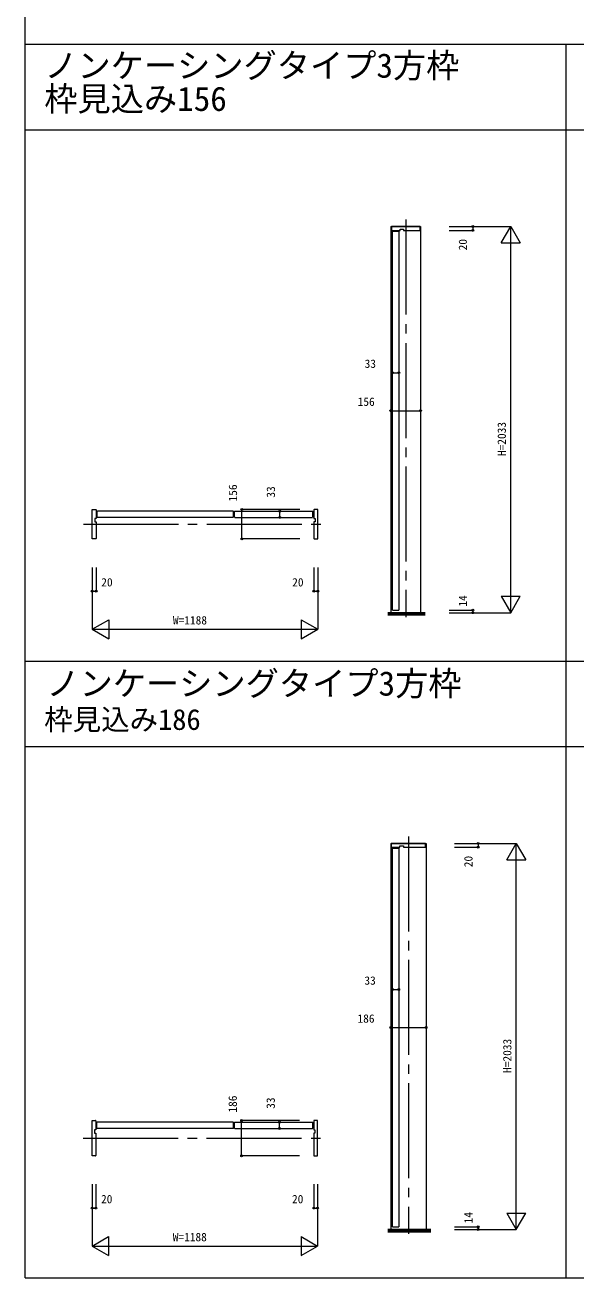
# Model space of a CAD drawing. Units: millimetres, scale not verified. Extents: x -14341 to 14341, y -10000 to 10000.
# Drawn here: x -14341 to -11438, y -10000 to -3404 of the extents above; entities that cross this region are included whole.
import ezdxf
from ezdxf.enums import TextEntityAlignment as Align

# ---------------------------------------------------------------- set-up
doc = ezdxf.new("R2010")
doc.units = ezdxf.units.MM
doc.header["$LTSCALE"] = 50
doc.linetypes.add('USER1', pattern=[13, 10, -1, 1, -1])
doc.layers.add('0-0_0', color=7, linetype='Continuous')
for name, color, linetype, lineweight in [('0-1_YKK_F1', 7, 'Continuous', 18), ('0-3_YKK_N1', 2, 'Continuous', 18), ('0-4_YKK_B1', 4, 'Continuous', 18), ('0-5_YKK_Z1', 7, 'Continuous', 18)]:
    doc.layers.add(name, color=color, linetype=linetype, lineweight=lineweight)
doc.styles.add('ＭＳ ゴシック', font='')
doc.styles.get('ＭＳ ゴシック').set_extended_font_data('MS Gothic')

msp = doc.modelspace()

# ---------------------------------------------------------------- linework, layer by layer
at = {"layer": '0-1_YKK_F1'}
for p, q in [((-14340.01, -10000), (-14340.01, 10000)), ((-14340.01, -3505), (14159.99, -3505)), ((-11490.01, -10000), (-11490.01, -3505)), ((-14340.01, -3955), (14159.99, -3955)), ((-14340.01, -6752.5), (8459.99, -6752.5)), ((-14340.01, -7202.5), (8459.99, -7202.5)), ((-14341.01, -10000), (-14340.01, -10000)), ((-14341.01, -10000), (-14340.01, -10000)), ((-14340.01, -10000), (14341.01, -10000))]:
    msp.add_line(p, q, dxfattribs=at)
at = {"layer": '0-3_YKK_N1'}
for p, q in [((-12107.01, -4464.51), (-11782.01, -4464.51)), ((-12107.01, -4484.51), (-11982.01, -4484.51)), ((-11982.01, -4464.51), (-11982.01, -4484.51)), ((-11832.01, -4551.12), (-11782.01, -4464.51)), ((-11782.01, -6497.51), (-11782.01, -4464.51)), ((-11782.01, -4464.51), (-11732.01, -4551.12)), ((-11832.01, -4551.12), (-11732.01, -4551.12)), ((-12404.01, -5233.89), (-12371.01, -5233.89)), ((-12413.01, -5433.89), (-12257.01, -5433.89)), ((-13198.69, -6109.51), (-13198.69, -5953.51)), ((-12893.69, -5953.51), (-13198.69, -5953.51)), ((-12998.69, -5995.51), (-12998.69, -5962.51)), ((-12893.69, -6109.51), (-13198.69, -6109.51)), ((-13986.69, -6259.51), (-13986.69, -6584.51)), ((-13966.69, -6259.51), (-13966.69, -6384.51)), ((-12798.69, -6259.51), (-12798.69, -6584.51)), ((-13986.69, -6384.51), (-13966.69, -6384.51)), ((-11832.01, -6410.91), (-11732.01, -6410.91)), ((-11832.01, -6410.91), (-11782.01, -6497.51)), ((-11782.01, -6497.51), (-11732.01, -6410.91)), ((-12107.01, -6483.51), (-11982.01, -6483.51)), ((-12107.01, -6497.51), (-11782.01, -6497.51)), ((-11982.01, -6483.51), (-11982.01, -6497.51)), ((-13986.69, -6584.51), (-13900.09, -6534.51)), ((-13986.69, -6584.51), (-12798.69, -6584.51)), ((-13986.69, -6584.51), (-13900.09, -6634.51)), ((-13900.09, -6534.51), (-13900.09, -6634.51)), ((-12885.29, -6534.51), (-12885.29, -6634.51)), ((-12885.29, -6534.51), (-12798.69, -6584.51)), ((-12885.29, -6634.51), (-12798.69, -6584.51)), ((-12078.01, -7712.01), (-11753.01, -7712.01)), ((-11953.01, -7712.01), (-11953.01, -7732.01)), ((-11803.01, -7798.62), (-11753.01, -7712.01)), ((-11753.01, -9745.01), (-11753.01, -7712.01)), ((-11753.01, -7712.01), (-11703.01, -7798.62)), ((-12078.01, -7732.01), (-11953.01, -7732.01)), ((-11803.01, -7798.62), (-11703.01, -7798.62)), ((-12405.01, -8481.39), (-12372.01, -8481.39)), ((-12414.01, -8681.39), (-12228.01, -8681.39)), ((-13199.69, -9357.01), (-13199.69, -9171.01)), ((-12894.69, -9171.01), (-13199.69, -9171.01)), ((-12999.69, -9213.01), (-12999.69, -9180.01)), ((-12894.69, -9357.01), (-13199.69, -9357.01)), ((-13987.69, -9507.01), (-13987.69, -9832.01)), ((-13967.69, -9507.01), (-13967.69, -9632.01)), ((-12799.69, -9507.01), (-12799.69, -9832.01)), ((-13987.69, -9632.01), (-13967.69, -9632.01)), ((-11803.01, -9658.41), (-11703.01, -9658.41)), ((-11803.01, -9658.41), (-11753.01, -9745.01)), ((-11753.01, -9745.01), (-11703.01, -9658.41)), ((-12078.01, -9731.01), (-11953.01, -9731.01)), ((-12078.01, -9745.01), (-11753.01, -9745.01)), ((-11953.01, -9731.01), (-11953.01, -9745.01)), ((-13987.69, -9832.01), (-13901.09, -9782.01)), ((-13901.09, -9782.01), (-13901.09, -9882.01)), ((-12886.29, -9782.01), (-12886.29, -9882.01)), ((-12886.29, -9782.01), (-12799.69, -9832.01)), ((-13987.69, -9832.01), (-12799.69, -9832.01)), ((-13987.69, -9832.01), (-13901.09, -9882.01)), ((-12886.29, -9882.01), (-12799.69, -9832.01))]:
    msp.add_line(p, q, dxfattribs=at)
for points in [[(-12818.69, -6259.51), (-12818.69, -6384.51), (-12798.69, -6384.51)], [(-12819.69, -9507.01), (-12819.69, -9632.01), (-12799.69, -9632.01)]]:
    msp.add_lwpolyline(points, dxfattribs=at)
for centre in [(-11982.01, -4464.51), (-11982.01, -4484.51), (-12404.01, -5233.89), (-12371.01, -5233.89), (-12413.01, -5433.89), (-12257.01, -5433.89), (-13198.69, -5953.51), (-12998.69, -5962.51), (-12998.69, -5995.51), (-13198.69, -6109.51), (-13986.69, -6384.51), (-13966.69, -6384.51), (-12818.69, -6384.51), (-12798.69, -6384.51), (-11982.01, -6483.51), (-11982.01, -6497.51), (-11953.01, -7712.01), (-11953.01, -7732.01), (-12405.01, -8481.39), (-12372.01, -8481.39), (-12414.01, -8681.39), (-12228.01, -8681.39), (-13199.69, -9171.01), (-12999.69, -9180.01), (-12999.69, -9213.01), (-13199.69, -9357.01), (-13987.69, -9632.01), (-13967.69, -9632.01), (-12819.69, -9632.01), (-12799.69, -9632.01), (-11953.01, -9731.01), (-11953.01, -9745.01)]:
    msp.add_circle(centre, 5, dxfattribs=at)
at = {"layer": '0-4_YKK_B1'}
for p, q in [((-12413.01, -4464.51), (-12413.01, -6497.51)), ((-12413.01, -4464.51), (-12257.01, -4464.51)), ((-12346.51, -4484.51), (-12261.51, -4484.51)), ((-12259.51, -4464.51), (-12257.01, -4464.51)), ((-12257.01, -4464.51), (-12257.01, -6497.51)), ((-13961.69, -5964.51), (-13959.69, -5962.51)), ((-13961.69, -5993.51), (-13961.69, -5964.51)), ((-13961.69, -5993.51), (-13959.69, -5995.51)), ((-13241.69, -5964.51), (-13243.69, -5962.51)), ((-13241.69, -5993.51), (-13243.69, -5995.51)), ((-13241.69, -5993.51), (-13241.69, -5964.51)), ((-13236.69, -5964.51), (-13234.69, -5962.51)), ((-13236.69, -5993.51), (-13236.69, -5964.51)), ((-13236.69, -5993.51), (-13234.69, -5995.51)), ((-12823.69, -5964.51), (-12825.69, -5962.51)), ((-12823.69, -5993.51), (-12825.69, -5995.51)), ((-12823.69, -5993.51), (-12823.69, -5964.51)), ((-13966.69, -6020.01), (-13966.69, -6107.51)), ((-12818.69, -6020.01), (-12818.69, -6107.51)), ((-12818.69, -6020.01), (-12818.69, -6107.51)), ((-12413.01, -6497.51), (-12257.01, -6497.51)), ((-12404.01, -6483.51), (-12371.01, -6483.51)), ((-12414.01, -7712.01), (-12414.01, -9745.01)), ((-12414.01, -7712.01), (-12228.01, -7712.01)), ((-12228.01, -7712.01), (-12228.01, -9745.01)), ((-12347.51, -7732.01), (-12232.51, -7732.01)), ((-13962.69, -9182.01), (-13960.69, -9180.01)), ((-13962.69, -9211.01), (-13962.69, -9182.01)), ((-13962.69, -9211.01), (-13960.69, -9213.01)), ((-13242.69, -9182.01), (-13244.69, -9180.01)), ((-13242.69, -9211.01), (-13244.69, -9213.01)), ((-13242.69, -9211.01), (-13242.69, -9182.01)), ((-13237.69, -9182.01), (-13235.69, -9180.01)), ((-13237.69, -9211.01), (-13237.69, -9182.01)), ((-13237.69, -9211.01), (-13235.69, -9213.01)), ((-12824.69, -9182.01), (-12826.69, -9180.01)), ((-12824.69, -9211.01), (-12826.69, -9213.01)), ((-12824.69, -9211.01), (-12824.69, -9182.01)), ((-13967.69, -9237.51), (-13967.69, -9355.01)), ((-12819.69, -9237.51), (-12819.69, -9355.01)), ((-12414.01, -9745.01), (-12228.01, -9745.01)), ((-12405.01, -9731.01), (-12372.01, -9731.01))]:
    msp.add_line(p, q, dxfattribs=at)
for points in [[(-12259.51, -4482.51), (-12259.51, -4464.51), (-12410.51, -4464.51), (-12410.51, -4482.51)], [(-12408.51, -4484.51), (-12364.51, -4484.51), (-12364.51, -4478.01), (-12346.51, -4478.01), (-12346.51, -4484.51)], [(-12404.01, -6483.51), (-12404.01, -4489.51), (-12371.01, -4489.51), (-12371.01, -6483.51)], [(-13968.69, -6109.51), (-13986.69, -6109.51), (-13986.69, -5953.51), (-13968.69, -5953.51)], [(-13966.69, -5955.51), (-13966.69, -6002.01), (-13973.19, -6002.01), (-13973.19, -6020.01), (-13966.69, -6020.01)], [(-13243.69, -5962.51), (-13866.39, -5962.51), (-13959.69, -5962.51)], [(-13243.69, -5995.51), (-13866.39, -5995.51), (-13959.69, -5995.51)], [(-13234.69, -5962.51), (-12887.5, -5962.51), (-12825.69, -5962.51)], [(-13234.69, -5995.51), (-12887.5, -5995.51), (-12825.69, -5995.51)], [(-12818.69, -5955.51), (-12818.69, -6002.01), (-12812.19, -6002.01), (-12812.19, -6020.01), (-12818.69, -6020.01)], [(-12816.69, -6109.51), (-12798.69, -6109.51), (-12798.69, -5953.51), (-12816.69, -5953.51)], [(-12230.51, -7730.01), (-12230.51, -7712.01), (-12411.51, -7712.01), (-12411.51, -7730.01)], [(-12409.51, -7732.01), (-12365.51, -7732.01), (-12365.51, -7725.51), (-12347.51, -7725.51), (-12347.51, -7732.01)], [(-12405.01, -9731.01), (-12405.01, -7737.01), (-12372.01, -7737.01), (-12372.01, -9731.01)], [(-13969.69, -9357.01), (-13987.69, -9357.01), (-13987.69, -9171.01), (-13969.69, -9171.01)], [(-13967.69, -9173.01), (-13967.69, -9219.51), (-13974.19, -9219.51), (-13974.19, -9237.51), (-13967.69, -9237.51)], [(-13244.69, -9180.01), (-13867.39, -9180.01), (-13960.69, -9180.01)], [(-13244.69, -9213.01), (-13867.39, -9213.01), (-13960.69, -9213.01)], [(-13235.69, -9180.01), (-12888.5, -9180.01), (-12826.69, -9180.01)], [(-13235.69, -9213.01), (-12888.5, -9213.01), (-12826.69, -9213.01)], [(-12819.69, -9173.01), (-12819.69, -9219.51), (-12813.19, -9219.51), (-12813.19, -9237.51), (-12819.69, -9237.51)], [(-12817.69, -9357.01), (-12799.69, -9357.01), (-12799.69, -9171.01), (-12817.69, -9171.01)]]:
    msp.add_lwpolyline(points, dxfattribs=at)
for centre, start, end in [((-12408.51, -4482.51), 180, 270), ((-12261.51, -4482.51), 270, 0), ((-13968.69, -5955.51), 0, 90), ((-12816.69, -5955.51), 90, 180), ((-13968.69, -6107.51), 270, 0), ((-12816.69, -6107.51), 180, 270), ((-12409.51, -7730.01), 180, 270), ((-12232.51, -7730.01), 270, 0), ((-13969.69, -9173.01), 0, 90), ((-12817.69, -9173.01), 90, 180), ((-13969.69, -9355.01), 270, 0), ((-12817.69, -9355.01), 180, 270)]:
    msp.add_arc(centre, 2, start, end, dxfattribs=at)
at = {"layer": '0-5_YKK_Z1', "linetype": 'USER1'}
for p, q in [((-12335.01, -4427.9), (-12335.01, -6520.77)), ((-14033.16, -6031.52), (-12759.27, -6031.52)), ((-12321.01, -7675.4), (-12321.01, -9768.27)), ((-14034.16, -9264.01), (-12760.27, -9264.01))]:
    msp.add_line(p, q, dxfattribs=at)
at = {"layer": '0-5_YKK_Z1'}
for p, q in [((-12232.05, -6497.51), (-12428.63, -6497.51)), ((-12232.05, -6499.91), (-12428.63, -6499.91)), ((-12232.05, -6502.31), (-12428.63, -6502.31)), ((-12232.05, -6504.71), (-12428.63, -6504.71)), ((-12232.05, -6507.11), (-12428.63, -6507.11)), ((-12428.63, -6509.51), (-12232.05, -6509.51)), ((-12203.05, -9745.01), (-12429.63, -9745.01)), ((-12203.05, -9747.41), (-12429.63, -9747.41)), ((-12203.05, -9749.81), (-12429.63, -9749.81)), ((-12203.05, -9752.21), (-12429.63, -9752.21)), ((-12203.05, -9754.61), (-12429.63, -9754.61)), ((-12429.63, -9757.01), (-12203.05, -9757.01))]:
    msp.add_line(p, q, dxfattribs=at)

# ---------------------------------------------------------------- texts
at = {"layer": '0-0_0', "style": 'ＭＳ ゴシック'}
for s, height, p in [('ノンケーシングタイプ3方枠', 128.3, (-14239.53, -3719.37)), ('枠見込み156', 128.3, (-14239.53, -3894.37)), ('ノンケーシングタイプ3方枠', 128.3, (-14228.46, -6972.73)), ('枠見込み186', 110, (-14240.13, -7147.73))]:
    msp.add_text(s, height=height, dxfattribs=at).set_placement(p, align=Align.BOTTOM_LEFT)
at = {"layer": '0-3_YKK_N1', "color": 7, "style": 'ＭＳ ゴシック'}
for s, p in [('20', (-11998.88, -4590.05)), ('H=2033', (-11794.01, -5672.98)), ('156', (-13210.69, -5911.94)), ('33', (-13010.69, -5891.94)), ('14', (-11998.88, -6465.36)), ('20', (-11969.88, -7837.55)), ('H=2033', (-11765.01, -8920.48)), ('186', (-13211.69, -9129.44)), ('33', (-13011.69, -9109.44)), ('14', (-11969.88, -9712.86))]:
    msp.add_text(s, height=43.99, rotation=90, dxfattribs=at).set_placement(p, align=Align.BOTTOM_LEFT)
for s, p in [('33', (-12551.6, -5221.89)), ('156', (-12588.18, -5421.89)), ('20', (-13939.37, -6372.51)), ('20', (-12933.28, -6372.51)), ('W=1188', (-13561.69, -6572.51)), ('33', (-12552.6, -8469.39)), ('186', (-12589.18, -8669.39)), ('20', (-13940.37, -9620.01)), ('20', (-12934.28, -9620.01)), ('W=1188', (-13562.69, -9820.01))]:
    msp.add_text(s, height=43.99, dxfattribs=at).set_placement(p, align=Align.BOTTOM_LEFT)

doc.saveas('drawing.dxf')
